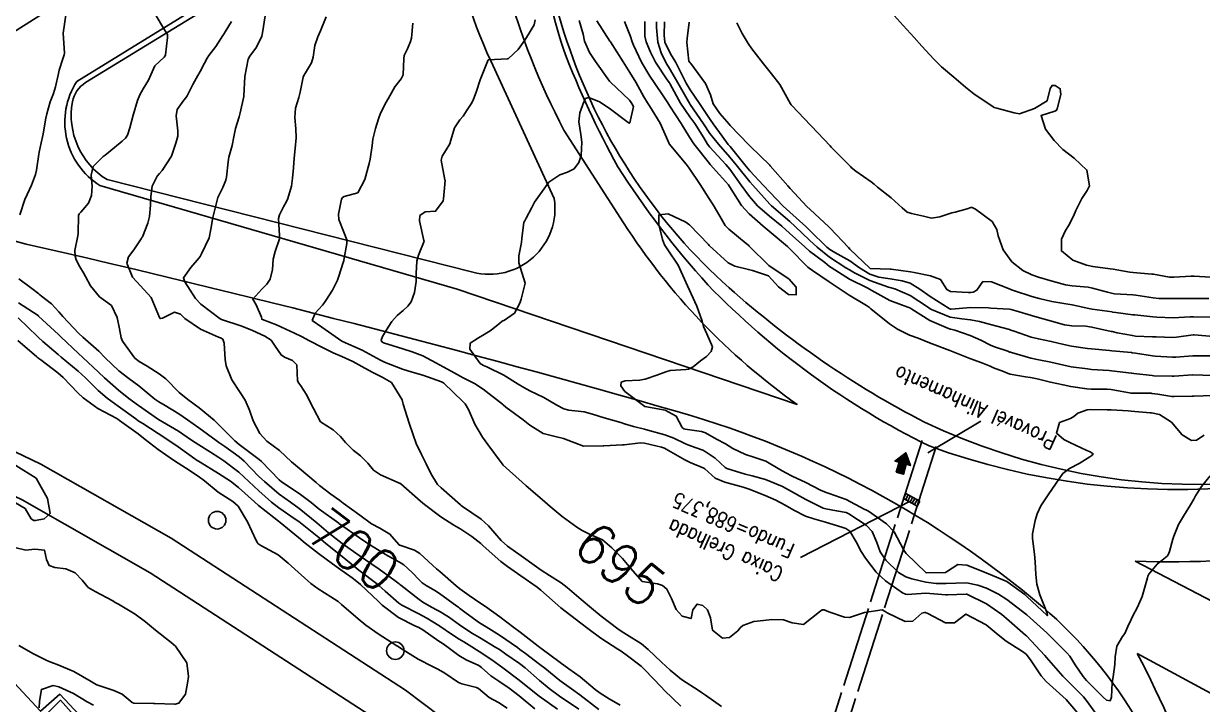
# Model space of a CAD drawing. Header units: metres. Extents: x 286371 to 293043, y 7462578 to 7466404.
# Drawn here: x 289746.4 to 289862.7, y 7464600.2 to 7464667.4 of the extents above; entities that cross this region are included whole.
import ezdxf
from ezdxf.enums import TextEntityAlignment as Align

# ---------------------------------------------------------------- set-up
doc = ezdxf.new("R2010")
doc.units = ezdxf.units.M
doc.header["$MEASUREMENT"] = 0
doc.linetypes.add('CONTINUO', pattern=[0])
doc.linetypes.add('TRACEJADO', pattern=[8.7, 8, -0.7])
for name, color, linetype in [('Area Verde e Complexo de Lazer', 45, 'Continuous'), ('Canteiro', 45, 'Continuous'), ('Cotas', 45, 'Continuous'), ('Curvas de Nivel 1m', 11, 'Continuous'), ('Curvas de Nivel 5m', 15, 'Continuous'), ('Divisas', 45, 'Continuous'), ('GRELHA', 45, 'CONTINUO'), ('Linha Férrea', 20, 'Continuous'), ('Postes', 20, 'Continuous'), ('TEXTO', 45, 'Continuous'), ('TUBO', 45, 'Continuous'), ('Vias primárias', 230, 'Continuous')]:
    doc.layers.add(name, color=color, linetype=linetype)
doc.styles.add('ROMANS', font='romans', dxfattribs={"height": 0.2})
doc.styles.add('Style-STANDARD', font='STANDARD.shx')

msp = doc.modelspace()

# ---------------------------------------------------------------- hatches: boundary and pattern name
at = {"layer": 'TEXTO'}
msp.add_hatch(color=256, dxfattribs=at).paths.add_polyline_path([(289832.5, 7464623.14), (289832.78, 7464624.11), (289832.37, 7464624.23), (289833.44, 7464625.05), (289833.9, 7464623.79), (289833.49, 7464623.91), (289833.21, 7464622.93)])

# ---------------------------------------------------------------- linework, layer by layer
at = {"layer": 'Area Verde e Complexo de Lazer'}
msp.add_lwpolyline([(289974.64, 7464699.16), (289955.38, 7464676.42, -0.065677), (289942.78, 7464664.98, 0.018865), (289930.38, 7464655.68, -0.032924), (289897.11, 7464632.16, -0.260986), (289835.3, 7464628.07, -0.063415), (289815.99, 7464641.35, -0.126836), (289800.3, 7464664.8, -0.092226), (289795.76, 7464694.19, -0.100091), (289801.01, 7464716.58, -0.034047), (289809.4, 7464732.01, 0.013423), (289813.32, 7464738.57, -0.071292), (289842.17, 7464776.16), (289861.37, 7464794.93)], format="xyb", dxfattribs=at)
msp.add_lwpolyline([(289750.5, 7464562.79), (289752.27, 7464564.18, 0.27658), (289753.9, 7464568.45, 0.092004), (289751.1, 7464575.92), (289747.42, 7464582.97, -0.326604), (289748.17, 7464587.91, 0.257958), (289750.08, 7464594.62, 0.048094), (289748.55, 7464599.17), (289750, 7464600.61), (289787.94, 7464557.91), (289760.79, 7464542.3)], format="xyb", close=True, dxfattribs=at)
at = {"layer": 'Canteiro'}
msp.add_lwpolyline([(289782.35, 7464679.9), (289752.47, 7464661.6, 0.214546), (289751.17, 7464659.7, 0.307608), (289754.6, 7464652.02), (289790.71, 7464642.87, 0.535976), (289798.74, 7464650.15), (289792.47, 7464663.76, -0.07127), (289788.36, 7464677.54, 0.172882), (289787.69, 7464678.8, 0.274493)], format="xyb", close=True, dxfattribs=at)
at = {"layer": 'Curvas de Nivel 1m', "flags": 128}
for points, elevation in [([(289759.34, 7464668.36), (289760.26, 7464666.82), (289760.55, 7464666.34), (289760.55, 7464666.04), (289760.36, 7464664.34), (289760.32, 7464664.24), (289760.22, 7464664.13), (289759.32, 7464663.25), (289758.92, 7464662.36), (289758.7, 7464661.85), (289758.17, 7464660.98), (289757.84, 7464660.38), (289757.61, 7464659.84), (289757.18, 7464658.39), (289756.84, 7464657.13), (289756.61, 7464656.41), (289756.41, 7464656.1), (289756.09, 7464655.81), (289755.33, 7464655.18), (289754.41, 7464654.44), (289754.22, 7464654.29), (289754.07, 7464654.17), (289753.21, 7464653.31), (289753.01, 7464652.46), (289753.11, 7464651.38), (289753.07, 7464650.46), (289752.76, 7464649.7), (289751.99, 7464648.82), (289751.84, 7464648.63), (289751.79, 7464648.48), (289751.75, 7464646.69), (289751.72, 7464646.48), (289751.4, 7464645.02), (289751.43, 7464644.48), (289751.55, 7464644.11), (289751.91, 7464643.42), (289752.26, 7464642.83), (289752.45, 7464642.47), (289752.97, 7464641.55), (289753.86, 7464640.44), (289755.02, 7464639.59), (289755.58, 7464638.42), (289755.81, 7464637.29), (289755.98, 7464636.41), (289756.13, 7464636.06), (289757.34, 7464634.39), (289757.76, 7464634.06), (289758.54, 7464633.59), (289759.74, 7464632.85), (289760.39, 7464632.34), (289761.71, 7464630.99), (289762.56, 7464630.31), (289763.69, 7464629.5), (289765.16, 7464628.27), (289765.67, 7464627.79), (289767.21, 7464626.24), (289767.64, 7464625.87), (289768.95, 7464624.89), (289769.62, 7464624.4), (289769.84, 7464624.2), (289771.59, 7464622.37), (289771.83, 7464622.17), (289773.57, 7464621.03), (289774.74, 7464620.13), (289775.54, 7464619.49), (289777.48, 7464618.09), (289777.52, 7464618.05), (289777.64, 7464617.97), (289779.5, 7464616.65), (289780.45, 7464616.04), (289781.47, 7464615.4), (289782.32, 7464614.86), (289783.46, 7464614.25), (289783.63, 7464614.16), (289783.88, 7464613.99), (289784.72, 7464613.24), (289785.43, 7464612.48), (289785.69, 7464612.22), (289786.1, 7464611.95), (289786.94, 7464611.46), (289787.41, 7464611.15), (289789.12, 7464609.9), (289789.28, 7464609.79), (289789.39, 7464609.72), (289790.04, 7464609.23), (289791.37, 7464608.27), (289792.02, 7464607.85), (289793.35, 7464607.04), (289795.12, 7464605.81), (289795.33, 7464605.64), (289795.9, 7464605.23), (289797.31, 7464604.16), (289797.8, 7464603.77), (289799.29, 7464602.55), (289800.44, 7464601.73), (289801.27, 7464601.15), (289803.14, 7464599.69)], 699), ([(289766.88, 7464667.64), (289766.26, 7464666.61), (289766.11, 7464666.4), (289766.03, 7464666.26), (289765.33, 7464665.18), (289764.64, 7464664.28), (289764.47, 7464664.03), (289764.21, 7464663.52), (289763.78, 7464662.71), (289763.54, 7464662.29), (289763.07, 7464661.41), (289762.51, 7464660.31), (289762.37, 7464660.11), (289762.16, 7464659.88), (289761.51, 7464658.95), (289761.41, 7464658.33), (289761.58, 7464656.85), (289761.57, 7464656.32), (289761.39, 7464655.62), (289760.94, 7464654.34), (289760.05, 7464652.93), (289759.78, 7464652.63), (289759.53, 7464652.36), (289759.04, 7464651.36), (289758.91, 7464650.37), (289758.88, 7464649.49), (289758.78, 7464648.37), (289758.62, 7464647.73), (289758.08, 7464646.38), (289758.03, 7464646.3), (289757.95, 7464646.16), (289757.24, 7464645.09), (289756.7, 7464644.4), (289756.56, 7464643.76), (289757.11, 7464642.4), (289757.88, 7464641.53), (289758.94, 7464640.37), (289759.76, 7464638.42), (289759.79, 7464638.35), (289759.82, 7464638.32), (289759.87, 7464638.31), (289760.06, 7464638.35), (289761.24, 7464638.93), (289761.83, 7464638.74), (289762.28, 7464638.32), (289763.81, 7464637.24), (289765.6, 7464636.47), (289765.8, 7464636.39), (289766.01, 7464636.26), (289766.15, 7464635.89), (289766.26, 7464634.26), (289766.36, 7464633.65), (289766.92, 7464632.25), (289767.72, 7464631.01), (289768.23, 7464630.23), (289768.64, 7464629.27), (289769.03, 7464628.21), (289769.66, 7464626.95), (289770.38, 7464626.19), (289771.63, 7464625.27), (289772.81, 7464624.16), (289773.6, 7464623.5), (289775.23, 7464622.12), (289775.58, 7464621.83), (289776.68, 7464620.98), (289777.56, 7464620.33), (289777.89, 7464620.08), (289779.54, 7464618.89), (289780.71, 7464618.04), (289781.51, 7464617.6), (289782.52, 7464617.02), (289783.39, 7464615.99), (289783.44, 7464615.94), (289783.48, 7464615.92), (289784.95, 7464615.43), (289785.47, 7464615.11), (289786.73, 7464613.94), (289787.11, 7464613.6), (289787.44, 7464613.32), (289789.06, 7464611.9), (289789.42, 7464611.61), (289790.33, 7464610.96), (289791.4, 7464610.25), (289791.96, 7464609.86), (289793.38, 7464608.84), (289794.74, 7464607.81), (289795.36, 7464607.33), (289797.15, 7464605.96), (289797.33, 7464605.83), (289797.42, 7464605.77), (289799.31, 7464604.35), (289800.19, 7464603.73), (289801.29, 7464602.93), (289802.79, 7464601.69), (289803.27, 7464601.32), (289804.17, 7464600.76), (289805.25, 7464600.13)], 698), ([(289770.2, 7464668.2), (289769.94, 7464666.52), (289769.86, 7464666.2), (289769.34, 7464665.11), (289768.68, 7464664.22), (289768.52, 7464663.92), (289768.19, 7464662.22), (289768.11, 7464660.28), (289768.1, 7464660.23), (289767.75, 7464658.62), (289767.65, 7464658.23), (289767.28, 7464657.08), (289767.1, 7464656.24), (289766.95, 7464655.39), (289766.63, 7464654.25), (289766.54, 7464653.77), (289766.38, 7464652.25), (289766.32, 7464651.97), (289766.03, 7464651.25), (289765.69, 7464650.59), (289765.52, 7464650.26), (289765.35, 7464649.61), (289765.02, 7464648.27), (289764.83, 7464647.14), (289764.67, 7464646.28), (289763.93, 7464644.68), (289763.79, 7464644.44), (289763.68, 7464644.3), (289762.87, 7464643.34), (289762.14, 7464642.32), (289762.26, 7464641.94), (289763.33, 7464640.3), (289763.85, 7464639.72), (289765.76, 7464638.27), (289765.82, 7464638.23), (289765.88, 7464638.21), (289767.81, 7464637.57), (289768.88, 7464637.15), (289769.8, 7464636.73), (289770.17, 7464636.57), (289770.78, 7464636.18), (289771.18, 7464635.58), (289771.77, 7464634.72), (289772.1, 7464634.5), (289772.89, 7464634.15), (289773.34, 7464633.72), (289773.39, 7464632.14), (289773.51, 7464631.92), (289773.73, 7464631.67), (289774.32, 7464630.74), (289774.62, 7464630.13), (289774.98, 7464629.41), (289775.67, 7464628.11), (289776.9, 7464627.32), (289777.65, 7464626.66), (289778.14, 7464626.07), (289778.88, 7464625.3), (289779.62, 7464624.74), (289780.34, 7464624.03), (289780.91, 7464623.33), (289781.6, 7464622.86), (289783.54, 7464622.03), (289783.58, 7464622.01), (289783.61, 7464621.98), (289785.55, 7464620.27), (289785.93, 7464619.95), (289787.53, 7464618.72), (289788.84, 7464617.9), (289789.51, 7464617.52), (289790.6, 7464616.78), (289791.49, 7464616.08), (289791.73, 7464615.86), (289793.46, 7464614.33), (289794.13, 7464613.82), (289795.44, 7464612.89), (289797.06, 7464611.78), (289797.42, 7464611.5), (289799.39, 7464609.74), (289801.37, 7464608.23), (289802.04, 7464607.7), (289803.35, 7464606.73), (289805.01, 7464605.66), (289805.33, 7464605.45), (289805.98, 7464604.99), (289807.31, 7464603.97), (289807.69, 7464603.62), (289809.28, 7464601.95), (289809.63, 7464601.59), (289811.24, 7464600.03)], 697), ([(289776.24, 7464668.11), (289775.67, 7464666.7), (289775.39, 7464666.12), (289775.11, 7464665.26), (289774.93, 7464664.12), (289774.78, 7464663.57), (289774.2, 7464662.56), (289774.02, 7464662.31), (289773.95, 7464662.14), (289773.66, 7464660.65), (289773.52, 7464660.14), (289773.21, 7464659.09), (289773.14, 7464658.15), (289773.24, 7464657.03), (289773.26, 7464656.15), (289773.15, 7464655.09), (289773.07, 7464654.15), (289773.01, 7464653.2), (289772.91, 7464652.15), (289772.81, 7464651.38), (289772.45, 7464650.16), (289772.3, 7464649.87), (289772, 7464649.32), (289771.61, 7464648.55), (289771.53, 7464648.17), (289771.63, 7464646.49), (289771.61, 7464646.17), (289771.19, 7464644.91), (289771, 7464644.18), (289770.92, 7464643.16), (289770.7, 7464642.18), (289770.37, 7464641.69), (289769.87, 7464641.21), (289768.98, 7464640.21), (289769.3, 7464639.66), (289769.83, 7464638.45), (289769.86, 7464638.24), (289769.94, 7464638.2), (289771.31, 7464637.67), (289771.81, 7464637.46), (289773.09, 7464636.86), (289773.8, 7464636.52), (289774.58, 7464636.12), (289775.78, 7464635.49), (289776.93, 7464634.93), (289777.77, 7464634.55), (289778.85, 7464634.06), (289779.76, 7464633.58), (289780.77, 7464633.01), (289781.74, 7464632.52), (289782.66, 7464632), (289783.71, 7464630.28), (289783.79, 7464629.98), (289783.83, 7464629.85), (289784.43, 7464627.97), (289784.81, 7464626.82), (289785.12, 7464625.96), (289785.63, 7464624.88), (289786.08, 7464623.95), (289786.54, 7464623), (289787.23, 7464621.93), (289787.57, 7464621.59), (289789.48, 7464619.9), (289789.54, 7464619.85), (289789.68, 7464619.75), (289791.52, 7464618.51), (289792.24, 7464617.85), (289793.49, 7464616.4), (289794.12, 7464615.82), (289795.47, 7464614.87), (289796.99, 7464613.78), (289797.45, 7464613.45), (289798.27, 7464612.93), (289799.43, 7464612.2), (289800.02, 7464611.74), (289801.41, 7464610.56), (289802.43, 7464609.7), (289803.38, 7464608.92), (289805.02, 7464607.66), (289805.36, 7464607.43), (289805.88, 7464607.12), (289807.34, 7464606.17), (289808, 7464605.61), (289809.32, 7464604.37), (289810.17, 7464603.58), (289811.29, 7464602.68), (289813.03, 7464601.54), (289813.26, 7464601.39), (289813.67, 7464601.12), (289815.24, 7464599.99)], 696), ([(289796.87, 7464667.79), (289796.75, 7464667.32), (289796.26, 7464666.48), (289795.99, 7464666.07), (289795.83, 7464665.8), (289795.17, 7464664.88), (289794.23, 7464663.98), (289794.11, 7464663.94), (289792.22, 7464663.85), (289791.42, 7464661.87), (289791.08, 7464660.77), (289790.73, 7464659.88), (289790.53, 7464659.52), (289790.14, 7464658.91), (289789.74, 7464658.3), (289789.41, 7464657.91), (289788.88, 7464657.15), (289788.53, 7464655.92), (289788.43, 7464655.57), (289788.08, 7464654.98), (289787.66, 7464654.35), (289787.58, 7464653.93), (289787.95, 7464652.01), (289787.96, 7464651.93), (289787.82, 7464650.12), (289787.79, 7464649.93), (289787.03, 7464648.9), (289785.99, 7464648.85), (289785.47, 7464648.47), (289785.43, 7464647.96), (289785.88, 7464646.02), (289785.89, 7464645.96), (289785.34, 7464644.55), (289785.18, 7464643.97), (289785.12, 7464642.74), (289785.1, 7464641.97), (289784.94, 7464640.89), (289784.63, 7464639.97), (289784.3, 7464639.52), (289783.84, 7464639.11), (289783.24, 7464638.59), (289782.72, 7464638), (289782.36, 7464637.47), (289781.8, 7464636.53), (289781.65, 7464636.17), (289781.71, 7464636.02), (289781.79, 7464635.96), (289781.89, 7464635.91), (289783.78, 7464635.3), (289784.72, 7464635.03), (289785.77, 7464634.62), (289787.04, 7464633.94), (289787.76, 7464633.54), (289788.57, 7464633.1), (289789.74, 7464632.46), (289790.86, 7464631.88), (289791.73, 7464631.32), (289793.63, 7464629.84), (289793.7, 7464629.77), (289793.96, 7464629.57), (289795.68, 7464628.3), (289796.33, 7464627.79), (289797.65, 7464626.96), (289798.71, 7464626.7), (289799.64, 7464626.46), (289801.63, 7464625.71), (289803.57, 7464625.75), (289803.64, 7464625.75), (289805.47, 7464625.82), (289805.64, 7464625.83), (289807.25, 7464626.02), (289807.64, 7464625.99), (289809.33, 7464625.6), (289809.63, 7464625.51), (289809.8, 7464625.42), (289811.62, 7464624.37), (289812.16, 7464624.1), (289813.49, 7464623.54), (289813.6, 7464623.45), (289814.61, 7464622.53), (289815.58, 7464622.16), (289817.4, 7464621.64), (289817.58, 7464621.59), (289817.98, 7464621.46), (289819.57, 7464620.84), (289820.62, 7464620.36), (289821.55, 7464619.87), (289822.38, 7464619.39), (289823.54, 7464618.8), (289824.36, 7464618.54), (289825.53, 7464618.19), (289827.13, 7464617.71), (289827.52, 7464617.58), (289827.92, 7464617.31), (289828.53, 7464616.27), (289829.05, 7464615.29), (289829.47, 7464614.64), (289830.52, 7464613.27), (289831.43, 7464612.41), (289833.13, 7464611.23), (289833.41, 7464611.08), (289833.58, 7464611.06), (289835.41, 7464611.19), (289837.41, 7464611.02), (289837.56, 7464611.02), (289839.41, 7464611.09), (289839.47, 7464611.08), (289841.4, 7464610.15), (289842.93, 7464609.08), (289843.38, 7464608.7), (289845.27, 7464607.05), (289845.35, 7464606.96), (289847.17, 7464605.02), (289847.32, 7464604.85), (289848.95, 7464602.99), (289849.29, 7464602.64), (289850.98, 7464600.96), (289851.26, 7464600.63), (289852.45, 7464598.94)], 694), ([(289801.19, 7464667.72), (289801.59, 7464666.38), (289801.73, 7464665.71), (289802.23, 7464664.56), (289802.8, 7464663.7), (289804.19, 7464661.76), (289804.26, 7464661.67), (289806.16, 7464659.87), (289806.34, 7464659.64), (289806.56, 7464659.23), (289806.19, 7464657.64), (289806.16, 7464657.61), (289806.12, 7464657.6), (289806.04, 7464657.65), (289804.15, 7464659.09), (289803.21, 7464659.69), (289802.16, 7464660.14), (289801.84, 7464660.03), (289801.66, 7464659.71), (289801.25, 7464658.61), (289801.15, 7464657.72), (289801.35, 7464656.47), (289801.45, 7464655.71), (289801.38, 7464654.41), (289801.17, 7464653.72), (289800.69, 7464653.09), (289800.05, 7464652.76), (289799.28, 7464652.51), (289798.21, 7464651.76), (289798.03, 7464651.54), (289796.8, 7464649.79), (289796.51, 7464649.28), (289795.98, 7464648.23), (289795.82, 7464647.96), (289795.75, 7464647.81), (289795.55, 7464646.21), (289795.49, 7464645.81), (289795.24, 7464644.5), (289795.25, 7464643.81), (289795.88, 7464641.8), (289795.46, 7464640.22), (289795.35, 7464639.81), (289794.82, 7464638.84), (289793.83, 7464638.16), (289793.61, 7464638.06), (289793.37, 7464637.84), (289792.5, 7464637.17), (289791.81, 7464636.72), (289791.27, 7464636.4), (289790.44, 7464635.88), (289790.39, 7464635.28), (289791.44, 7464633.87), (289791.76, 7464633.68), (289792.09, 7464633.53), (289793.75, 7464632.71), (289795.17, 7464631.81), (289795.73, 7464631.48), (289796.34, 7464631.18), (289797.72, 7464630.51), (289799, 7464629.75), (289799.7, 7464629.38), (289800.18, 7464629.25), (289801.68, 7464629.08), (289802.51, 7464628.87), (289803.68, 7464628.49), (289805.3, 7464628.03), (289805.67, 7464627.92), (289806.56, 7464627.64), (289807.66, 7464627.37), (289807.99, 7464627.29), (289809.65, 7464626.83), (289810.55, 7464626.48), (289811.64, 7464625.96), (289811.93, 7464625.85), (289812.76, 7464625.54), (289813.4, 7464625.3), (289813.63, 7464625.18), (289814.61, 7464624.51), (289815.61, 7464623.6), (289815.79, 7464623.49), (289817.6, 7464622.94), (289818.27, 7464622.77), (289819.59, 7464622.42), (289821.26, 7464621.73), (289821.58, 7464621.56), (289821.86, 7464621.4), (289823.56, 7464620.44), (289825.3, 7464619.59), (289825.55, 7464619.52), (289826.61, 7464619.33), (289827.54, 7464619.14), (289827.82, 7464619.03), (289829.52, 7464617.9), (289830.12, 7464617.28), (289830.58, 7464616.18), (289830.91, 7464615.26), (289831.47, 7464614.44), (289832.71, 7464613.24), (289833.44, 7464612.79), (289834.04, 7464612.61), (289835.43, 7464612.28), (289836.45, 7464612.15), (289837.43, 7464612.14), (289838.39, 7464612.19), (289839.43, 7464612.21), (289840.56, 7464611.99), (289841.42, 7464611.67), (289842.6, 7464611.09), (289843.41, 7464610.56), (289845.38, 7464609.04), (289847.36, 7464607.28), (289847.63, 7464607.01), (289849.33, 7464605.31), (289849.62, 7464604.98), (289850.16, 7464604.12), (289850.94, 7464602.96), (289851.29, 7464602.57), (289852.93, 7464600.93), (289853.26, 7464600.63), (289853.61, 7464600.56), (289853.76, 7464600.92), (289853.83, 7464602.37), (289853.9, 7464602.92), (289854.07, 7464604.15), (289854.1, 7464604.91), (289854.28, 7464605.97), (289854.85, 7464606.9), (289855.06, 7464607.2), (289855.37, 7464607.89), (289855.68, 7464608.59), (289855.82, 7464608.89), (289856.32, 7464609.8), (289856.78, 7464610.87), (289857.29, 7464612.7), (289857.34, 7464612.86), (289857.38, 7464612.92), (289857.45, 7464613.06), (289858.26, 7464614.05), (289859.23, 7464614.83), (289859.34, 7464614.96), (289859.48, 7464615.31), (289859.81, 7464616.51), (289859.9, 7464616.82), (289860.35, 7464617.98), (289860.84, 7464618.8), (289861.12, 7464619.22), (289861.55, 7464619.92), (289861.87, 7464620.47), (289862.05, 7464620.79), (289862.63, 7464621.73), (289863.48, 7464622.77)], 693), ([(289802.93, 7464667.69), (289804.24, 7464665.71), (289804.27, 7464665.67), (289804.3, 7464665.62), (289805.53, 7464663.65), (289806.2, 7464662.6), (289806.78, 7464661.64), (289807.58, 7464660.2), (289807.94, 7464659.62), (289808.15, 7464659.31), (289809.19, 7464657.6), (289810.04, 7464655.64), (289810.06, 7464655.58), (289810.09, 7464655.54), (289811.75, 7464653.56), (289812.06, 7464653.14), (289813.13, 7464651.54), (289814.01, 7464650.18), (289814.43, 7464649.52), (289815.09, 7464648.4), (289815.61, 7464647.5), (289815.97, 7464647.13), (289817.68, 7464645.73), (289817.94, 7464645.51), (289817.99, 7464645.46), (289819.92, 7464643.55), (289820.06, 7464643.43), (289821.89, 7464642.22), (289822.61, 7464641.39), (289822.62, 7464640.64), (289821.86, 7464640.68), (289820.88, 7464641.42), (289819.9, 7464642.52), (289818.31, 7464643.05), (289817.91, 7464643.14), (289816.57, 7464643.48), (289815.92, 7464643.82), (289814.03, 7464645.52), (289813.95, 7464645.61), (289812.08, 7464647.55), (289811.98, 7464647.64), (289811.72, 7464647.82), (289809.99, 7464648.65), (289809.06, 7464648.53), (289809.05, 7464647.6), (289809.43, 7464646.11), (289809.62, 7464645.59), (289809.94, 7464645.08), (289810.98, 7464643.57), (289811.88, 7464641.55), (289812.81, 7464639.54), (289813.33, 7464638.03), (289813.48, 7464637.53), (289813.8, 7464636.79), (289814.35, 7464635.52), (289814.23, 7464635.06), (289813.77, 7464634.55), (289813.18, 7464634.12), (289812.44, 7464633.54), (289811.98, 7464633.32), (289811.75, 7464633.27), (289810.17, 7464633.16), (289809.75, 7464633.05), (289808.85, 7464632.71), (289807.73, 7464632.33), (289807.16, 7464632.21), (289805.73, 7464632.17), (289805.36, 7464632.03), (289805.31, 7464631.66), (289805.72, 7464631.1), (289807.69, 7464629.62), (289809.69, 7464629.25), (289810.79, 7464628.68), (289811.36, 7464627.56), (289811.53, 7464627.43), (289811.66, 7464627.39), (289813.29, 7464627.16), (289813.66, 7464627.03), (289814.77, 7464626.39), (289815.64, 7464625.93), (289816.38, 7464625.48), (289817.63, 7464624.87), (289818.44, 7464624.63), (289819.62, 7464624.23), (289821.02, 7464623.41), (289821.6, 7464623.07), (289822.24, 7464622.75), (289823.59, 7464622.12), (289825.03, 7464621.35), (289825.57, 7464621.12), (289825.89, 7464621.02), (289827.56, 7464620.43), (289829.34, 7464619.49), (289829.55, 7464619.39), (289829.75, 7464619.28), (289831.53, 7464618.03), (289832.3, 7464617.24), (289833.22, 7464615.49), (289833.37, 7464615.23), (289833.47, 7464615.11), (289835.44, 7464613.19), (289837.37, 7464613.24), (289837.45, 7464613.29), (289838.59, 7464614.01), (289839.46, 7464613.94), (289841.37, 7464613.18), (289841.44, 7464613.15), (289841.62, 7464613.1), (289843.43, 7464612.35), (289845.19, 7464611.05), (289845.41, 7464610.84), (289847.36, 7464609.01), (289847.38, 7464609), (289847.43, 7464608.97), (289847.44, 7464609.01), (289847.39, 7464609.21), (289846.67, 7464611.03), (289846.39, 7464612.07), (289846.28, 7464613.03), (289846.22, 7464614.27), (289846.14, 7464615.03), (289845.95, 7464616.58), (289845.96, 7464617.04), (289846.21, 7464618.35), (289846.4, 7464619.03), (289846.76, 7464619.81), (289847.56, 7464621.01), (289848.93, 7464622.99), (289849.6, 7464623.51), (289850.57, 7464623.99), (289851.62, 7464624.66), (289851.8, 7464624.77), (289851.95, 7464624.94), (289851.63, 7464625.14), (289851.3, 7464625.28), (289849.65, 7464626.07), (289849.03, 7464626.36), (289848.31, 7464626.99), (289848.63, 7464628.04), (289849.69, 7464628.42), (289850.02, 7464628.64), (289850.41, 7464628.96), (289851.36, 7464629.29), (289851.7, 7464629.31), (289853.32, 7464629.3), (289853.7, 7464629.3), (289855.4, 7464629.18), (289855.69, 7464629.15), (289857.55, 7464629), (289857.69, 7464628.98), (289858.49, 7464628.84), (289859.67, 7464628.06), (289860.73, 7464626.81), (289861.65, 7464626.27), (289862.14, 7464626.29), (289862.89, 7464626.78)], 692), ([(289805.67, 7464667.65), (289806.25, 7464666.15), (289806.44, 7464665.64), (289806.57, 7464665.31), (289807.36, 7464663.63), (289808.19, 7464662.23), (289808.61, 7464661.61), (289809.56, 7464660.19), (289809.95, 7464659.59), (289810.15, 7464659.26), (289811.26, 7464657.57), (289812.1, 7464656.2), (289812.53, 7464655.55), (289814.07, 7464653.61), (289814.14, 7464653.52), (289815.05, 7464652.51), (289815.93, 7464651.5), (289816.03, 7464651.34), (289817.22, 7464649.48), (289817.99, 7464648.63), (289819.37, 7464647.44), (289819.97, 7464646.93), (289821.78, 7464645.41), (289821.94, 7464645.25), (289823.78, 7464643.38), (289823.9, 7464643.27), (289824.22, 7464643.05), (289825.88, 7464641.92), (289826.78, 7464641.33), (289827.86, 7464640.62), (289829.56, 7464639.58), (289829.85, 7464639.4), (289830, 7464639.28), (289831.82, 7464637.77), (289832.61, 7464637.24), (289833.81, 7464636.66), (289834.65, 7464636.36), (289835.79, 7464635.92), (289837.78, 7464635.16), (289839.77, 7464634.35), (289840.95, 7464633.93), (289841.76, 7464633.6), (289842.11, 7464633.45), (289843.09, 7464633.08), (289843.56, 7464632.88), (289843.75, 7464632.82), (289845.26, 7464632.56), (289845.75, 7464632.49), (289846.42, 7464632.35), (289847.74, 7464632.02), (289848.97, 7464631.75), (289849.73, 7464631.6), (289851.31, 7464631.37), (289851.73, 7464631.34), (289853.32, 7464631.33), (289853.73, 7464631.29), (289855.68, 7464630.93), (289855.72, 7464630.93), (289857.65, 7464630.93), (289857.73, 7464630.92), (289858.32, 7464630.85), (289859.71, 7464630.62), (289859.93, 7464630.6), (289861.71, 7464630.64), (289861.86, 7464630.64), (289863.71, 7464630.69)], 691), ([(289808.84, 7464667.61), (289808.84, 7464667.03), (289808.95, 7464665.6), (289809.29, 7464664.53), (289809.76, 7464663.59), (289810.2, 7464662.83), (289810.95, 7464661.57), (289811.98, 7464659.73), (289812.09, 7464659.56), (289812.15, 7464659.45), (289813.46, 7464657.53), (289814.11, 7464656.59), (289814.95, 7464655.51), (289816.08, 7464654.24), (289816.71, 7464653.48), (289818.04, 7464651.82), (289818.34, 7464651.46), (289820.01, 7464649.59), (289820.17, 7464649.43), (289821.98, 7464647.89), (289822.53, 7464647.4), (289823.95, 7464646.05), (289824.68, 7464645.36), (289825.92, 7464644.37), (289827.52, 7464643.32), (289827.9, 7464643.1), (289828.38, 7464642.83), (289829.89, 7464642.06), (289831.72, 7464641.41), (289831.88, 7464641.37), (289832.35, 7464641.25), (289833.86, 7464640.57), (289835.59, 7464639.45), (289835.85, 7464639.27), (289835.97, 7464639.19), (289837.83, 7464638.45), (289838.96, 7464638.27), (289839.83, 7464638.18), (289840.72, 7464638), (289841.82, 7464637.72), (289843.67, 7464637.21), (289843.82, 7464637.17), (289844.15, 7464637.06), (289845.81, 7464636.48), (289846.53, 7464636.29), (289847.8, 7464636.05), (289849.03, 7464635.75), (289849.79, 7464635.58), (289851.39, 7464635.35), (289851.79, 7464635.32), (289853.55, 7464635.15), (289853.79, 7464635.13), (289855.73, 7464634.94), (289855.78, 7464634.93), (289856.12, 7464634.88), (289857.78, 7464634.61), (289858.06, 7464634.58), (289859.78, 7464634.49), (289860.1, 7464634.5), (289861.78, 7464634.62), (289861.95, 7464634.62), (289863.78, 7464634.61)], 689), ([(289809.61, 7464667.59), (289809.58, 7464666.27), (289809.67, 7464665.59), (289810.23, 7464664.43), (289810.75, 7464663.58), (289811.29, 7464662.48), (289811.76, 7464661.56), (289812.17, 7464660.88), (289813.08, 7464659.54), (289814.13, 7464657.97), (289814.44, 7464657.52), (289815.3, 7464656.32), (289815.92, 7464655.5), (289816.09, 7464655.28), (289817.56, 7464653.47), (289818.06, 7464652.89), (289819.4, 7464651.44), (289820.02, 7464650.78), (289821.35, 7464649.41), (289822, 7464648.82), (289823.56, 7464647.38), (289823.97, 7464647), (289825.65, 7464645.35), (289825.93, 7464645.12), (289826.45, 7464644.81), (289827.91, 7464643.99), (289828.87, 7464643.3), (289829.9, 7464642.68), (289830.77, 7464642.4), (289831.89, 7464642.22), (289833.1, 7464642.02), (289833.88, 7464641.79), (289834.83, 7464641.21), (289835.86, 7464640.47), (289837.71, 7464639.3), (289837.85, 7464639.24), (289837.92, 7464639.24), (289839.85, 7464639.39), (289841.6, 7464639.35), (289841.85, 7464639.34), (289843.69, 7464639.22), (289843.85, 7464639.19), (289844.32, 7464639.06), (289845.84, 7464638.61), (289846.41, 7464638.45), (289847.83, 7464638.04), (289849.12, 7464637.69), (289849.82, 7464637.59), (289851.22, 7464637.56), (289851.82, 7464637.47), (289853.7, 7464637.03), (289853.82, 7464637.01), (289854.32, 7464636.91), (289855.81, 7464636.62), (289856.11, 7464636.58), (289857.81, 7464636.5), (289858.17, 7464636.49), (289859.81, 7464636.43), (289860.17, 7464636.45), (289861.81, 7464636.69), (289861.92, 7464636.69), (289863.81, 7464636.53)], 688), ([(289812.07, 7464667.56), (289811.85, 7464665.96), (289811.82, 7464665.56), (289812.04, 7464663.73), (289812.17, 7464663.56), (289812.21, 7464663.5), (289813.66, 7464661.53), (289814.17, 7464660.41), (289814.42, 7464659.52), (289815.09, 7464658.56), (289816, 7464657.5), (289816.12, 7464657.36), (289817.96, 7464655.47), (289818.09, 7464655.33), (289820.01, 7464653.44), (289820.06, 7464653.38), (289821.79, 7464651.41), (289822.03, 7464651.14), (289823.66, 7464649.38), (289824, 7464649.06), (289825.85, 7464647.35), (289825.97, 7464647.23), (289827.79, 7464645.32), (289827.93, 7464645.17), (289829.88, 7464643.28), (289829.9, 7464643.27), (289829.93, 7464643.26), (289831.9, 7464643.17), (289831.99, 7464643.17), (289833.9, 7464642.93), (289834.27, 7464642.84), (289835.89, 7464642.51), (289836.88, 7464642.16), (289837.49, 7464641.17), (289837.87, 7464640.99), (289839.61, 7464640.87), (289839.87, 7464640.87), (289840.09, 7464640.9), (289840.47, 7464641.12), (289841.05, 7464641.95), (289841.89, 7464641.93), (289843.73, 7464641.22), (289843.88, 7464641.15), (289844.07, 7464641.06), (289845.87, 7464640.48), (289846.62, 7464640.27), (289847.86, 7464640), (289849.04, 7464639.8), (289849.85, 7464639.65), (289851.5, 7464639.3), (289851.85, 7464639.24), (289853.8, 7464638.96), (289853.84, 7464638.95), (289854.17, 7464638.91), (289855.84, 7464638.68), (289856.06, 7464638.66), (289857.84, 7464638.49), (289858.24, 7464638.45), (289859.84, 7464638.39), (289861.51, 7464638.47), (289861.84, 7464638.48), (289863.5, 7464638.43)], 687), ([(289816.77, 7464667.49), (289817.29, 7464666.45), (289817.87, 7464665.47), (289818.24, 7464664.95), (289819.4, 7464663.45), (289820.2, 7464662.47), (289821.01, 7464661.42), (289822.07, 7464659.49), (289822.13, 7464659.4), (289822.15, 7464659.37), (289824.06, 7464657.38), (289824.12, 7464657.31), (289825.98, 7464655.35), (289826.09, 7464655.23), (289827.97, 7464653.32), (289828.06, 7464653.23), (289828.52, 7464652.85), (289830.04, 7464651.8), (289830.33, 7464651.57), (289830.66, 7464651.28), (289832.01, 7464650.21), (289833.1, 7464649.23), (289833.59, 7464648.82), (289833.99, 7464648.67), (289835.19, 7464648.41), (289835.98, 7464648.21), (289836.81, 7464648.34), (289837.99, 7464648.75), (289838.32, 7464648.82), (289839.51, 7464649.13), (289839.86, 7464649.26), (289840, 7464649.27), (289840.33, 7464649.12), (289841.98, 7464647.88), (289842.44, 7464647.09), (289842.56, 7464646.48), (289843.07, 7464645.08), (289843.92, 7464643.9), (289844.98, 7464643.05), (289845.9, 7464642.61), (289846.54, 7464642.38), (289847.89, 7464641.98), (289849.22, 7464641.64), (289849.88, 7464641.54), (289851.44, 7464641.39), (289851.88, 7464641.32), (289853.34, 7464640.92), (289853.87, 7464640.78), (289854.03, 7464640.75), (289855.87, 7464640.64), (289856.14, 7464640.61), (289857.87, 7464640.34), (289858.42, 7464640.29), (289859.87, 7464640.27), (289861.34, 7464640.28), (289861.87, 7464640.29), (289863.37, 7464640.28)], 686), ([(289745.85, 7464639.87), (289747.78, 7464638.59), (289747.83, 7464638.55), (289749.81, 7464636.72), (289750.03, 7464636.5), (289751.77, 7464634.87), (289752.2, 7464634.47), (289753.74, 7464633), (289754.34, 7464632.44), (289755.72, 7464631.22), (289756.76, 7464630.4), (289757.69, 7464629.73), (289759.67, 7464628.35), (289761.66, 7464627.17), (289762.93, 7464626.31), (289763.64, 7464625.82), (289764.79, 7464625.11), (289765.62, 7464624.59), (289766.13, 7464624.26), (289767.6, 7464623.12), (289768.58, 7464622.22), (289769.57, 7464621.3), (289770.84, 7464620.19), (289771.55, 7464619.62), (289773.17, 7464618.5), (289773.53, 7464618.27), (289773.69, 7464618.14), (289775.5, 7464616.68), (289776.2, 7464616.1), (289777.47, 7464615.06), (289778.69, 7464614.07), (289779.45, 7464613.46), (289781.33, 7464612.03), (289781.42, 7464611.94), (289782.04, 7464611.39), (289783.4, 7464610.2), (289783.7, 7464609.99), (289785.38, 7464609.14), (289786.16, 7464608.73), (289787.36, 7464608), (289787.4, 7464607.97), (289787.45, 7464607.93), (289788.58, 7464607.13), (289789.35, 7464606.64), (289789.81, 7464606.37), (289790.6, 7464605.88), (289791.06, 7464605.6), (289791.33, 7464605.43), (289792.57, 7464604.6), (289793.31, 7464604.08), (289793.67, 7464603.83), (289795.29, 7464602.61), (289796.29, 7464601.79), (289797.26, 7464601.02), (289799.05, 7464599.75)], 701), ([(289745.83, 7464638.39), (289747.72, 7464636.54), (289747.8, 7464636.46), (289748.27, 7464636.05), (289749.78, 7464634.75), (289750.07, 7464634.5), (289751.74, 7464633.12), (289752.45, 7464632.46), (289753.72, 7464631.2), (289754.62, 7464630.43), (289755.69, 7464629.65), (289757.44, 7464628.39), (289757.67, 7464628.22), (289758.11, 7464627.94), (289759.65, 7464626.97), (289760.61, 7464626.34), (289761.63, 7464625.63), (289763.5, 7464624.3), (289763.61, 7464624.22), (289763.79, 7464624.11), (289765.6, 7464623.02), (289766.77, 7464622.25), (289767.57, 7464621.62), (289769.14, 7464620.21), (289769.55, 7464619.84), (289771.06, 7464618.65), (289771.53, 7464618.29), (289771.67, 7464618.17), (289773.5, 7464616.67), (289774.16, 7464616.13), (289775.47, 7464615.1), (289776.84, 7464614.09), (289777.45, 7464613.66), (289778.79, 7464612.71), (289779.43, 7464612.21), (289779.61, 7464612.05), (289781.4, 7464610.35), (289781.75, 7464610.02), (289783.38, 7464608.78), (289784.98, 7464607.97), (289785.36, 7464607.8), (289785.75, 7464607.57), (289787.34, 7464606.46), (289787.66, 7464606.25), (289788.14, 7464605.92), (289789.32, 7464605.04), (289790.03, 7464604.6), (289791.31, 7464604.03), (289791.56, 7464603.86), (289792.47, 7464603.03), (289793.28, 7464602.5), (289794.29, 7464601.82), (289795.26, 7464601.04), (289796.82, 7464599.78)], 702), ([(289745.8, 7464636.13), (289747.65, 7464634.54), (289747.77, 7464634.44), (289748.07, 7464634.23), (289749.74, 7464632.95), (289750.26, 7464632.5), (289751.71, 7464630.96), (289752.22, 7464630.47), (289753.69, 7464629.41), (289755.56, 7464628.42), (289755.67, 7464628.36), (289755.83, 7464628.25), (289757.65, 7464626.91), (289758.36, 7464626.37), (289759.63, 7464625.39), (289761.15, 7464624.33), (289761.61, 7464624.04), (289762.34, 7464623.58), (289763.59, 7464622.75), (289764.2, 7464622.29), (289765.57, 7464621.17), (289767.02, 7464620.24), (289767.55, 7464619.77), (289768.45, 7464618.22), (289769.31, 7464616.4), (289769.4, 7464616.21), (289769.49, 7464616.09), (289769.79, 7464615.9), (289771.48, 7464614.96), (289772.48, 7464614.16), (289773.45, 7464613.25), (289774.71, 7464612.13), (289775.42, 7464611.62), (289776.68, 7464610.82), (289777.4, 7464610.35), (289777.74, 7464610.08), (289779.37, 7464608.67), (289780.15, 7464608.04), (289781.35, 7464607.18), (289783.21, 7464606), (289783.33, 7464605.91), (289783.57, 7464605.76), (289785.31, 7464604.66), (289786.73, 7464603.94), (289787.3, 7464603.66), (289787.94, 7464603.28), (289789.28, 7464602.38), (289789.61, 7464602.23), (289791.06, 7464601.88), (289791.27, 7464601.77), (289792.3, 7464600.89), (289793.25, 7464600.38), (289794.1, 7464599.82)], 703), ([(289745.6, 7464623.79), (289747.58, 7464622.53), (289748.73, 7464620.52), (289748.97, 7464619.07), (289748.39, 7464618.52), (289747.52, 7464618.37), (289747.37, 7464618.38), (289747.11, 7464618.54), (289746.52, 7464619.54), (289745.55, 7464620.12)], 704), ([(289745.48, 7464615.7), (289746.59, 7464615.44), (289747.48, 7464615.52), (289748.41, 7464615.45), (289748.6, 7464614.52), (289748.87, 7464613.93), (289749.45, 7464613.73), (289750.54, 7464613.58), (289751.45, 7464613.21), (289752.14, 7464612.46), (289752.72, 7464611.75), (289753.42, 7464611.34), (289755.16, 7464610.42), (289755.4, 7464610.27), (289755.72, 7464610.09), (289757.38, 7464609.11), (289758.38, 7464608.37), (289759.36, 7464607.54), (289760.92, 7464606.33), (289761.34, 7464605.96), (289762.47, 7464604.31), (289762.62, 7464602.97), (289762.53, 7464602.31), (289762.35, 7464601.21), (289761.68, 7464600.32), (289761.33, 7464600.24), (289761.24, 7464600.24), (289759.31, 7464600.29), (289759.24, 7464600.29), (289759.17, 7464600.29), (289757.24, 7464600.34), (289757.07, 7464600.4), (289756.07, 7464601.23), (289755.27, 7464601.59), (289753.6, 7464602.13), (289753.28, 7464602.29), (289753.01, 7464602.46), (289751.3, 7464603.45), (289749.66, 7464604.15), (289749.31, 7464604.28), (289748.71, 7464604.52), (289747.32, 7464605.19), (289745.89, 7464606.02)], 704), ([(289753.24, 7464600.12), (289752.64, 7464600.46), (289751.27, 7464601.28), (289749.84, 7464601.94), (289749.28, 7464602.07), (289748.11, 7464601.69), (289747.92, 7464600.53), (289747.89, 7464599.88)], 703)]:
    msp.add_lwpolyline(points, dxfattribs=dict(at, elevation=elevation))
at = {"layer": 'Curvas de Nivel 5m', "flags": 128}
for points, elevation in [([(289750.55, 7464668.5), (289750.25, 7464666.5), (289750.39, 7464664.5), (289750.36, 7464664.36), (289750.22, 7464663.96), (289749.88, 7464662.83), (289749.8, 7464662.51), (289749.51, 7464661.18), (289749.3, 7464660.52), (289748.99, 7464659.69), (289748.65, 7464658.53), (289748.56, 7464658.1), (289748.28, 7464656.53), (289748.25, 7464656.38), (289748.09, 7464655.65), (289747.89, 7464654.73), (289747.85, 7464654.54), (289747.62, 7464652.97), (289747.53, 7464652.54), (289747.12, 7464651.46), (289746.7, 7464650.55), (289746.49, 7464650.07), (289745.98, 7464648.56)], 700), ([(289784.79, 7464667.46), (289784.64, 7464665.98), (289784.56, 7464665.67), (289784.24, 7464664.94), (289783.93, 7464664.29), (289783.88, 7464663.99), (289783.82, 7464662.37), (289783.64, 7464661.99), (289782.99, 7464661.2), (289782.35, 7464660.01), (289782.29, 7464659.89), (289782.16, 7464659.68), (289781.59, 7464658.57), (289781.38, 7464658.03), (289781.08, 7464657.07), (289780.84, 7464656.03), (289780.75, 7464655.38), (289780.57, 7464654.04), (289780.48, 7464653.63), (289780.03, 7464652.04), (289779.34, 7464650.73), (289778.01, 7464650.34), (289777.84, 7464650.25), (289777.73, 7464650.08), (289777.45, 7464648.62), (289777.49, 7464648.08), (289777.96, 7464646.82), (289778.28, 7464646.07), (289778.28, 7464645.73), (289777.98, 7464644.07), (289777.97, 7464644.02), (289777.91, 7464643.83), (289777.49, 7464642.48), (289777.34, 7464642.08), (289776.86, 7464641.1), (289776.2, 7464640.1), (289776.06, 7464639.9), (289775.85, 7464639.61), (289775.13, 7464638.82), (289774.85, 7464638.12), (289775.81, 7464637.47), (289777.77, 7464636.07), (289777.79, 7464636.06), (289777.82, 7464636.05), (289779.78, 7464635.17), (289781.58, 7464634.2), (289781.77, 7464634.11), (289781.97, 7464634.01), (289783.75, 7464633.32), (289784.7, 7464633.02), (289785.75, 7464632.72), (289787.6, 7464632.06), (289787.74, 7464632), (289787.84, 7464631.92), (289789.71, 7464630.13), (289789.93, 7464629.89), (289790.27, 7464629.31), (289790.91, 7464627.88), (289791.65, 7464626.58), (289792.17, 7464625.86), (289793.61, 7464623.95), (289793.71, 7464623.83), (289795.58, 7464622.15), (289795.98, 7464621.8), (289797.55, 7464620.43), (289798.32, 7464619.76), (289799.53, 7464618.77), (289800.98, 7464617.72), (289801.51, 7464617.36), (289802.21, 7464617), (289803.5, 7464616.44), (289804.42, 7464615.67), (289805.47, 7464614.62), (289806.29, 7464613.64), (289807.43, 7464612.34), (289808.93, 7464612.1), (289809.43, 7464611.95), (289809.86, 7464611.59), (289810.33, 7464610.67), (289810.77, 7464609.57), (289811.38, 7464608.91), (289812.25, 7464608.68), (289812.43, 7464609.55), (289812.84, 7464610.11), (289813.4, 7464609.97), (289813.87, 7464609.53), (289814.17, 7464608.74), (289814.37, 7464607.52), (289815.35, 7464606.75), (289816.03, 7464606.82), (289816.86, 7464607.48), (289817.1, 7464607.75), (289817.37, 7464608.01), (289818.45, 7464608.39), (289819.38, 7464608.5), (289820.23, 7464608.58), (289821.38, 7464608.56), (289822.24, 7464608.27), (289823.36, 7464608.08), (289824.93, 7464609.35), (289825.2, 7464609.54), (289825.39, 7464609.53), (289825.86, 7464609.34), (289827.38, 7464608.82), (289827.88, 7464608.8), (289829.38, 7464609.28), (289831.1, 7464609.55), (289831.39, 7464609.39), (289831.59, 7464609.25), (289833.37, 7464608.38), (289834.14, 7464608.44), (289835.02, 7464609.2), (289835.3, 7464609.28), (289835.39, 7464609.28), (289835.63, 7464609.19), (289837.37, 7464608.27), (289838.26, 7464608.26), (289839.38, 7464609.13), (289841.37, 7464608.07), (289842.55, 7464607.09), (289843.34, 7464606.45), (289844.95, 7464605.43), (289845.33, 7464605.15), (289845.42, 7464605.04), (289845.74, 7464604.62), (289846.8, 7464603.02), (289847.29, 7464602.48), (289848.95, 7464600.99), (289849.26, 7464600.68), (289850.75, 7464598.96)], 695), ([(289807.67, 7464667.62), (289807.69, 7464666.18), (289807.82, 7464665.62), (289808.23, 7464664.6), (289808.74, 7464663.61), (289809.9, 7464661.88), (289810.11, 7464661.59), (289810.18, 7464661.45), (289811.2, 7464659.57), (289812.13, 7464658.23), (289812.62, 7464657.55), (289813.5, 7464656.14), (289813.86, 7464655.53), (289814.09, 7464655.22), (289815.69, 7464653.5), (289816.06, 7464653.07), (289817.19, 7464651.48), (289818.02, 7464650.35), (289818.81, 7464649.45), (289819.99, 7464648.41), (289821.2, 7464647.42), (289821.96, 7464646.75), (289823.46, 7464645.38), (289823.94, 7464644.97), (289825.44, 7464643.83), (289825.91, 7464643.46), (289826.06, 7464643.34), (289827.89, 7464642.18), (289829.7, 7464641.29), (289829.87, 7464641.2), (289830.09, 7464641.07), (289831.86, 7464640.1), (289833.63, 7464639.44), (289833.85, 7464639.35), (289834.05, 7464639.22), (289835.83, 7464638.1), (289837.66, 7464637.32), (289837.82, 7464637.27), (289837.9, 7464637.25), (289838.29, 7464637.16), (289839.81, 7464636.62), (289840.86, 7464636.17), (289841.79, 7464635.69), (289842.21, 7464635.51), (289843.51, 7464635.07), (289843.72, 7464635), (289843.78, 7464634.98), (289843.89, 7464634.96), (289845.77, 7464634.4), (289846.58, 7464634.22), (289847.77, 7464633.99), (289849.05, 7464633.7), (289849.76, 7464633.55), (289851.38, 7464633.33), (289851.76, 7464633.29), (289853.51, 7464633.17), (289853.76, 7464633.15), (289855.73, 7464632.91), (289855.75, 7464632.9), (289855.94, 7464632.88), (289857.75, 7464632.68), (289857.94, 7464632.66), (289859.75, 7464632.63), (289859.94, 7464632.63), (289861.74, 7464632.75), (289861.78, 7464632.75), (289863.74, 7464632.69)], 690), ([(289832.29, 7464668.24), (289833.18, 7464667.23), (289834.26, 7464666.06), (289835.04, 7464665.2), (289836.22, 7464663.9), (289836.98, 7464663.17), (289838.2, 7464662.13), (289839.35, 7464661.14), (289840.17, 7464660.49), (289842.06, 7464659.2), (289842.15, 7464659.14), (289842.43, 7464659.09), (289844.15, 7464658.63), (289844.68, 7464658.52), (289846.15, 7464659.03), (289847.39, 7464659.79), (289847.68, 7464661.01), (289847.88, 7464661.32), (289848.19, 7464661.32), (289848.69, 7464661), (289848.74, 7464660.43), (289848.38, 7464659), (289848.29, 7464658.85), (289848.14, 7464658.79), (289846.8, 7464658.37), (289847.23, 7464657.02), (289848.1, 7464655.89), (289848.95, 7464654.99), (289850.07, 7464654.13), (289851.32, 7464652.96), (289851.58, 7464651.4), (289851.36, 7464650.95), (289850.82, 7464650.16), (289850.22, 7464648.97), (289850.16, 7464648.81), (289849.98, 7464648.34), (289849.5, 7464647.46), (289849.22, 7464646.99), (289848.82, 7464646.13), (289848.8, 7464644.99), (289849.92, 7464644.08), (289851.27, 7464643.59), (289851.91, 7464643.45), (289853.62, 7464643.21), (289853.91, 7464643.17), (289855.56, 7464642.89), (289855.9, 7464642.85), (289857.74, 7464642.7), (289857.9, 7464642.68), (289859.47, 7464642.4), (289859.9, 7464642.39), (289861.6, 7464642.5), (289861.9, 7464642.5), (289863.53, 7464642.4)], 685), ([(289745.89, 7464642.24), (289747.16, 7464641.26), (289747.87, 7464640.75), (289747.97, 7464640.64), (289748.11, 7464640.53), (289749.11, 7464639.77), (289749.84, 7464638.98), (289750.05, 7464638.71), (289750.23, 7464638.5), (289751.81, 7464636.83), (289752.2, 7464636.47), (289753.78, 7464635.08), (289754.42, 7464634.43), (289755.75, 7464633.15), (289756.73, 7464632.4), (289757.72, 7464631.66), (289759.32, 7464630.36), (289759.7, 7464630.09), (289760.32, 7464629.72), (289761.68, 7464628.89), (289762.55, 7464628.31), (289763.66, 7464627.5), (289765.35, 7464626.27), (289765.64, 7464626.07), (289766.21, 7464625.68), (289767.62, 7464624.65), (289768.13, 7464624.23), (289769.59, 7464622.72), (289770.13, 7464622.2), (289771.57, 7464620.98), (289772.71, 7464620.16), (289773.55, 7464619.55), (289775.31, 7464618.12), (289775.52, 7464617.93), (289776.45, 7464617.16), (289777.5, 7464616.31), (289777.81, 7464616.08), (289779.47, 7464614.9), (289780.73, 7464614.04), (289781.45, 7464613.55), (289783.04, 7464612.39), (289783.43, 7464612.12), (289783.5, 7464612.06), (289783.58, 7464611.99), (289785.4, 7464610.56), (289785.75, 7464610.31), (289786.38, 7464609.94), (289787.05, 7464609.59), (289787.39, 7464609.42), (289788.31, 7464608.84), (289789.37, 7464608.06), (289789.61, 7464607.89), (289790.68, 7464607.21), (289791.35, 7464606.81), (289792.98, 7464605.84), (289793.33, 7464605.62), (289793.97, 7464605.18), (289795.31, 7464604.23), (289795.86, 7464603.8), (289797.29, 7464602.56), (289798.25, 7464601.76), (289799.26, 7464601.02), (289801.16, 7464599.72)], 700)]:
    msp.add_lwpolyline(points, dxfattribs=dict(at, elevation=elevation))
at = {"layer": 'Divisas'}
msp.add_lwpolyline([(289761.92, 7464588.4), (289749.92, 7464601.21), (289748.04, 7464599.53), (289739.82, 7464608.31), (289733.07, 7464614.84), (289730.12, 7464616.98), (289725.78, 7464619.68), (289710.51, 7464626.32), (289705.76, 7464628.34), (289695.33, 7464631.83), (289686.06, 7464634.88), (289678.81, 7464636.99), (289674.96, 7464638.22), (289664.5, 7464640.88), (289636.3, 7464646.67)], dxfattribs=at)
at = {"layer": 'GRELHA', "linetype": 'CONTINUO'}
msp.add_polyline3d([(289834.82, 7464620.26, 691.15), (289833.44, 7464621.02, 691.15), (289833.2, 7464620.53, 691.09), (289834.58, 7464619.79, 691.1)], close=True, dxfattribs=at)
for points in [[(289833.42, 7464620.41, 0), (289833.67, 7464620.9, 0)], [(289833.64, 7464620.29, 0), (289833.89, 7464620.77, 0)], [(289833.86, 7464620.17, 0), (289834.11, 7464620.65, 0)], [(289834.08, 7464620.06, 0), (289834.33, 7464620.53, 0)], [(289834.3, 7464619.94, 0), (289834.55, 7464620.41, 0)]]:
    msp.add_polyline3d(points, dxfattribs=at)
at = {"layer": 'Linha Férrea'}
for points in [[(289632.42, 7464665.77), (289660.08, 7464659.29), (289684.24, 7464651.51), (289711.03, 7464641.71), (289748.05, 7464623.94), (289760.93, 7464616.62), (289784.05, 7464601.62), (289803.24, 7464587.13)], [(289781.75, 7464598.34), (289758.85, 7464613.2), (289746.2, 7464620.39), (289709.47, 7464638.02), (289682.94, 7464647.72), (289659.01, 7464655.43), (289631.62, 7464661.85)]]:
    msp.add_lwpolyline(points, dxfattribs=at)
at = {"layer": 'Postes'}
for centre in [(289765.46, 7464618.39), (289783.05, 7464605.51)]:
    msp.add_circle(centre, 0.866, dxfattribs=at)
at = {"layer": 'TEXTO', "linetype": 'CONTINUO'}
msp.add_lwpolyline([(289835.62, 7464625.03), (289840.85, 7464628.18)], dxfattribs=at)
at = {"layer": 'TEXTO', "linetype": 'CONTINUO', "flags": 128}
for points in [[(289832.47, 7464624.32), (289832.55, 7464624.18)], [(289832.55, 7464624.38), (289832.68, 7464624.14)], [(289833.3, 7464623.24), (289832.63, 7464624.44)], [(289833.33, 7464623.37), (289832.71, 7464624.5)], [(289833.37, 7464623.51), (289832.8, 7464624.56)], [(289833.41, 7464623.64), (289832.88, 7464624.62)], [(289833.45, 7464623.78), (289832.96, 7464624.68)], [(289833.5, 7464623.91), (289833.04, 7464624.75)], [(289833.63, 7464623.87), (289833.12, 7464624.81)], [(289833.77, 7464623.83), (289833.2, 7464624.87)], [(289833.9, 7464623.8), (289833.28, 7464624.93)], [(289833.67, 7464624.42), (289833.36, 7464624.99)], [(289832.39, 7464624.25), (289832.41, 7464624.22)], [(289832.52, 7464623.2), (289832.56, 7464623.12)], [(289832.56, 7464623.34), (289832.7, 7464623.08)], [(289832.59, 7464623.47), (289832.83, 7464623.04)], [(289832.63, 7464623.61), (289832.97, 7464623)], [(289833.1, 7464622.96), (289832.67, 7464623.74)], [(289833.22, 7464622.96), (289832.71, 7464623.88)], [(289833.26, 7464623.1), (289832.75, 7464624.02)]]:
    msp.add_lwpolyline(points, dxfattribs=at)
at = {"layer": 'TEXTO', "linetype": 'CONTINUO'}
msp.add_polyline3d([(289832.5, 7464623.14, 0), (289832.78, 7464624.11, 0), (289832.37, 7464624.23, 0), (289833.44, 7464625.05, 0), (289833.9, 7464623.79, 0), (289833.49, 7464623.91, 0), (289833.21, 7464622.93, 0)], close=True, dxfattribs=at)
msp.add_polyline3d([(289833.93, 7464620.3, 0), (289823.04, 7464614.7, 0)], dxfattribs=at)
at = {"layer": 'TUBO', "linetype": 'TRACEJADO', "flags": 128}
for points in [[(289835.06, 7464626.25), (289807.03, 7464538.74)], [(289836.45, 7464625.66), (289808.46, 7464538.28)]]:
    msp.add_lwpolyline(points, dxfattribs=at)
at = {"layer": 'Vias primárias'}
for points, elevation in [([(289861.16, 7464795.14), (289841.96, 7464776.37, 0.071292), (289813.06, 7464738.72, -0.013423), (289809.14, 7464732.17, 0.034047), (289800.74, 7464716.71, 0.100091), (289795.46, 7464694.2, 0.081884), (289799.68, 7464664.81, 0.036007), (289805.01, 7464653.3, 0.042511), (289813.91, 7464641.63, 0.085705), (289835.74, 7464625.72, 0.242424)], 693.91), ([(289974.87, 7464698.96), (289955.61, 7464676.22, -0.065677), (289942.95, 7464664.74, 0.018865), (289930.57, 7464655.45, -0.032924), (289897.26, 7464631.9, -0.228593), (289835.74, 7464625.72, -0.359902)], 691.71)]:
    msp.add_lwpolyline(points, format="xyb", dxfattribs=dict(at, elevation=elevation))
for points in [[(289861.44, 7464584.41, 0.175164), (289846.93, 7464609.83, 0.106816), (289811.1, 7464629.06, 0.013849), (289746.62, 7464645.66), (289685.33, 7464662.42), (289681.48, 7464663.46, -0.197352), (289667.32, 7464679.31), (289660.26, 7464694.73), (289629.82, 7464763.1)], [(289856.29, 7464605.24), (289875.26, 7464594.96, -0.410805), (289876.65, 7464590.39), (289866.11, 7464575.24, 0.085131), (289856.29, 7464605.24, -1.993293)]]:
    msp.add_lwpolyline(points, format="xyb", dxfattribs=at)
for points in [[(289681.07, 7464673.73), (289703.91, 7464663.76), (289724.82, 7464658.23, 0.179506), (289735.8, 7464660.55), (289764.65, 7464678.81), (289785.84, 7464692.06, 0.356102), (289787.78, 7464696.85, -0.064584), (289791.8, 7464713.63, 0.145181), (289789.89, 7464724.13), (289782.05, 7464745.64), (289781.51, 7464747.07), (289775.9, 7464749.73), (289765.45, 7464746.01), (289725.22, 7464731.52), (289678.4, 7464713.98), (289666.42, 7464709.48, 0.426617), (289663.48, 7464702.61), (289665.46, 7464697.96), (289669.75, 7464688.45), (289672.42, 7464682.54, 0.178234)], [(289751.6, 7464661.72), (289781, 7464679.86), (289791.41, 7464686.6, 0.105409), (289799.7, 7464656.91), (289805.59, 7464647.74, 0.096566), (289822.71, 7464629.83), (289789.14, 7464641.19), (289753.88, 7464651.43, -0.415894)], [(289856.09, 7464614.34), (289880.63, 7464601.56, 0.441557), (289883.85, 7464601.78), (289905.57, 7464629.15), (289908.81, 7464632.15), (289909.57, 7464632.86), (289907.4, 7464631.33), (289903.29, 7464628.35), (289895.11, 7464623.11, -0.111242), (289873.28, 7464615.17, -0.03978)]]:
    msp.add_lwpolyline(points, format="xyb", close=True, dxfattribs=at)

# ---------------------------------------------------------------- texts
at = {"layer": 'Cotas', "style": 'Style-STANDARD'}
for s, rotation, p in [('700', 322.9189, (289778.94, 7464615.45, 700)), ('695', 320.4134, (289805.26, 7464614.03, 695))]:
    msp.add_text(s, height=4, rotation=rotation, dxfattribs=at).set_placement(p, align=Align.MIDDLE_CENTER)
at = {"layer": 'TEXTO', "style": 'ROMANS', "width": 0.8}
for s, p in [('Provavél Alinhamento', (289848.46, 7464626.67)), ('Fundo=688,375', (289822.59, 7464615.97)), ('Caixa Grelhada', (289821.46, 7464613.61))]:
    msp.add_text(s, height=1.5, rotation=156, dxfattribs=at).set_placement(p)

doc.saveas('drawing.dxf')
